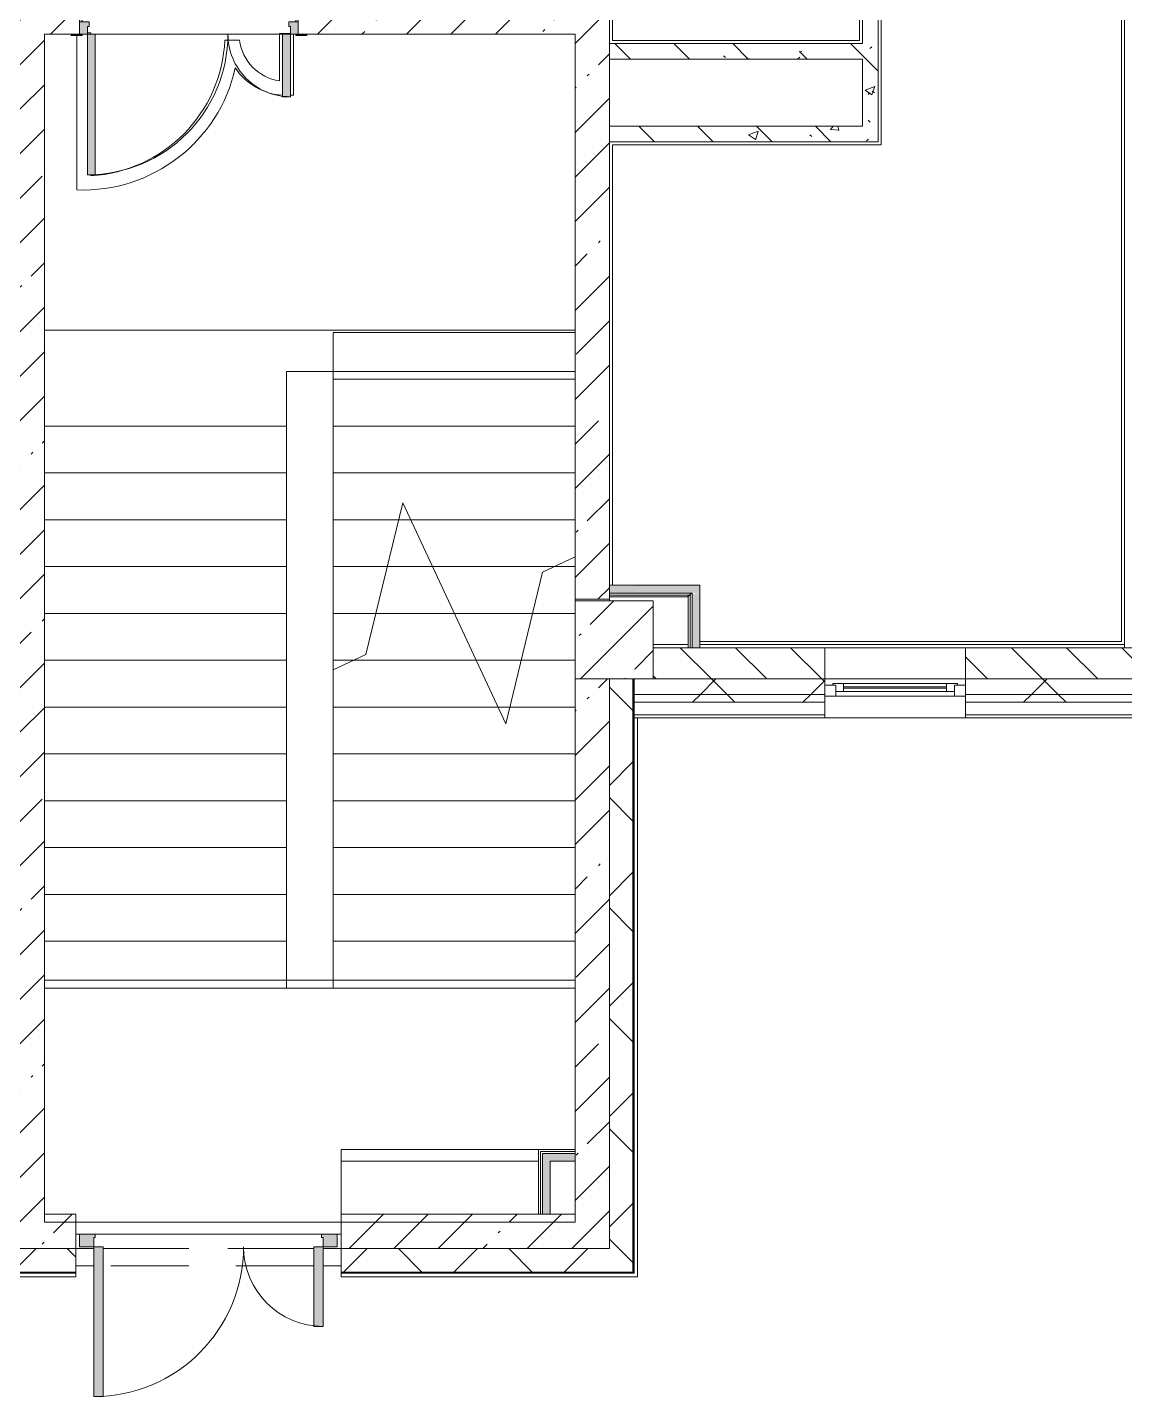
# Model space of a CAD drawing. Header units: millimetres. Extents: x 1311 to 195818, y -8553 to 29000.
# Drawn here: x 140778 to 147809, y -1048 to 7724 of the extents above; entities that cross this region are included whole.
import ezdxf

# ---------------------------------------------------------------- set-up
doc = ezdxf.new("R2010")
doc.units = ezdxf.units.MM
doc.linetypes.add('200_ШТРИХ__ш1_п0_6_', pattern=[800, 500, -300])
for name, color, linetype, lineweight in [('A-DETL-MBND-1', 7, '200_ШТРИХ__ш1_п0_6_', 9), ('A-GLAZ-2', 7, 'Continuous', 5), ('A-WALL', 7, 'Continuous', 9), ('A-WALL-3', 7, 'Continuous', 5), ('I-WALL-4', 7, 'Continuous', 5), ('S-COLS-4', 7, 'Continuous', 5), ('S-STRS-4', 7, 'Continuous', 5), ('S-STRS-MBND-2', 7, 'Continuous', 5)]:
    doc.layers.add(name, color=color, linetype=linetype, lineweight=lineweight)
for name, color, linetype, lineweight, true_color in [('A-DOOR-1', 7, 'Continuous', 5, 0xaaaaaa), ('A-DOOR-2', 7, 'Continuous', 5, 0xe2e2e2), ('A-DOOR-FRAM-1', 7, 'Continuous', 5, 0xe2e2e2), ('A-DOOR-FRAM-2', 7, 'Continuous', 5, 0xaaaaaa), ('A-FLOR-1', 7, 'Continuous', 5, 0xaaaaaa), ('A-WALL-5', 7, 'Continuous', 5, 0x737373), ('I-WALL-3', 7, 'Continuous', 9, 0xe7e7e7), ('I-WALL-6', 7, 'Continuous', 5, 0x787878)]:
    doc.layers.add(name, color=color, linetype=linetype, lineweight=lineweight, true_color=true_color)
pattern_1 = [(45, (68808.4, 0), (-285.1231, 285.1231), []), (45, (69093.5, 0), (-285.1231, 285.1231), [504.031, -100.806, 16.764, -84.042])]
pattern_2 = [(45, (68808.4, 0), (-353.5534, 353.5534), []), (135, (68808.4, 0), (-353.5534, -353.5534), [])]
pattern_3 = [(135, (68808.4, 0), (-377.1708, -377.1708), [533.4, -88.9, 17.78, -88.9]), (135, (68808.4, 376.94), (-377.1708, -377.1708), []), (50, (68808.4, 0), (637.6445, -55.7866), [66.675, -733.425]), (355, (68808.4, 0), (-123.3494, 668.699), [53.34, -586.74]), (100.451, (68861.5, -4.65), (514.299, 612.908), [56.665, -623.315]), (46.184, (68808.4, 177.8), (948.7764, -147.15), [100.012, -1100.137]), (96.636, (68887.5, 165.5), (830.909, 865.997), [84.998, -934.973]), (351.184, (68808.4, 177.8), (830.918, 865.988), [80.01, -880.11]), (21, (68897.3, 133.35), (530.6506, -357.9283), [66.675, -733.425]), (326, (68897.3, 133.35), (216.308, 644.6585), [53.34, -586.74]), (71.451, (68941.5, 103.5), (746.9596, 286.7243), [56.665, -623.315]), (37.5, (68808.4, 0), (10.8105, 295.9426), [16.764, -562.864, 16.764, -578.866, -588.962]), (37.5, (68808.4, 0), (10.8105, 295.9426), [-1175.258, 16.764, -572.198]), (7.5, (68808.4, 0), (233.8692, 350.6318), [16.764, -322.834, 16.764, -549.529, -224.472]), (7.5, (68808.4, 0), (233.8692, 350.6318), [-905.891, 16.764, -207.708]), (327.5, (68610.14, 0), (474.5678, -20.0513), [16.764, -205.486, 16.764, -676.656, -920.115]), (327.5, (68610.14, 0), (474.5678, -20.0513), [-915.67, 16.764, -903.351]), (317.5, (68521.24, 0), (518.4522, 88.9934), [16.764, -272.161, 16.764, -443.738, -653.415]), (317.5, (68521.24, 0), (518.4522, 88.9934), [-749.427, 16.764, -636.651])]
pattern_4 = [(45, (68808.4, 0), (-530.33, 530.33), []), (135, (68808.4, 0), (-530.33, -530.33), [])]

# ---------------------------------------------------------------- blocks, each defined once
blk = doc.blocks.new('BSC_Колонна _Прямоугольная - 500х500-V91-1_11_1_птичка')
at = {"layer": 'S-COLS-4'}
h = blk.add_hatch(dxfattribs=at)
h.set_pattern_fill('FP_114', color=256, style=0, pattern_type=2)
h.set_pattern_definition([(45, (-75730, -3800), (-285.1231, 285.1231), []), (45, (-75444.88, -3800), (-285.1231, 285.1231), [504.031, -100.806, 16.764, -84.042])])
h.paths.add_polyline_path([(250, -250), (250, 250), (-250, 250), (-250, -250), (120, -250)])
for p, q in [((250, 250), (-250, 250)), ((-250, 250), (-250, -250)), ((250, -250), (250, 250)), ((-250, -250), (250, -250))]:
    blk.add_line(p, q, dxfattribs=at)
blk = doc.blocks.new('110_Дверь_СКБ_2Ст - Д-1_л_Лестничная клетка EIS60 2-32142534-1_11_1_птичка')
at = {"layer": 'A-DOOR-2'}
for points in [[(639.9, 1010), (612.5, 1010), (612.5, 110), (662.5, 110), (662.5, 1010), (640.5, 1010)], [(-637.5, 510), (-637.5, 110), (-587.5, 110), (-587.5, 510)], [(712.5, 30), (697.5, 30), (699.6, -110), (712.5, -110)]]:
    blk.add_hatch(color=256, dxfattribs=at).paths.add_polyline_path(points)
h = blk.add_hatch(color=256, dxfattribs=at)
h.paths.add_polyline_path([(662.5, 110), (662.5, 60), (652.5, 60), (652.5, 30), (712.5, 32.6), (712.5, 110)])
h.paths.add_polyline_path([(-637.5, 110), (-687.5, 110), (-687.2, 30), (-627.5, 35.6), (-627.5, 60), (-637.5, 60), (-637.5, 104.8)])
at = {"layer": 'A-DOOR-FRAM-1'}
for points in [[(-695.5, 118), (-742.5, 118), (-742.5, 110), (-672.5, 110), (-672.5, 118), (-687.5, 118)], [(729.9, 118), (697.5, 118), (697.5, 110), (767.5, 110), (767.5, 118)], [(-672.5, 30), (-687.5, 30), (-687.4, -110), (-672.5, -110), (-672.5, -21.5)], [(-742.3, -110), (-742.5, -110.2), (-742.5, -118), (-672.5, -118), (-674.5, -110), (-687.5, -110)], [(767.5, -110), (697.5, -110), (698.9, -118), (767.5, -118)]]:
    blk.add_hatch(color=256, dxfattribs=at).paths.add_polyline_path(points)
at = {"layer": 'A-DOOR-1'}
for p, q in [((662.5, 1010), (612.5, 1010)), ((612.5, 1010), (612.5, 110)), ((662.5, 110), (662.5, 1010)), ((-637.5, 510), (-637.5, 110)), ((-587.5, 510), (-637.5, 510)), ((-587.5, 110), (-587.5, 510)), ((-637.5, 110), (-587.5, 110)), ((612.5, 110), (662.5, 110))]:
    blk.add_line(p, q, dxfattribs=at)
for centre, radius, start, end in [((662.5, 110), 900, 90, 180), ((-637.5, 110), 400, 360, 90)]:
    blk.add_arc(centre, radius, start, end, dxfattribs=at)
at = {"layer": 'A-DOOR-FRAM-2'}
for p, q in [((-672.5, 118), (-742.5, 118)), ((-742.5, 118), (-742.5, 110)), ((-742.5, 110), (-672.5, 110)), ((-637.5, 110), (-687.5, 110)), ((-687.5, 110), (-687.5, 30)), ((-672.5, 110), (-672.5, 118)), ((-637.5, 60), (-637.5, 110)), ((662.5, 110), (662.5, 60)), ((712.5, 110), (662.5, 110)), ((767.5, 118), (697.5, 118)), ((697.5, 118), (697.5, 110)), ((697.5, 110), (767.5, 110)), ((712.5, 30), (712.5, 110)), ((767.5, 110), (767.5, 118)), ((-687.5, 30), (-627.5, 30)), ((-672.5, 30), (-687.5, 30)), ((-687.5, 30), (-687.5, -110)), ((-672.5, -110), (-672.5, 30)), ((-627.5, 60), (-637.5, 60)), ((-627.5, 30), (-627.5, 60)), ((662.5, 60), (652.5, 60)), ((652.5, 60), (652.5, 30)), ((652.5, 30), (712.5, 30)), ((712.5, 30), (697.5, 30)), ((697.5, 30), (697.5, -110)), ((712.5, -110), (712.5, 30)), ((-672.5, -110), (-742.5, -110)), ((-742.5, -110), (-742.5, -118)), ((-742.5, -118), (-672.5, -118)), ((-687.5, -110), (-672.5, -110)), ((-672.5, -118), (-672.5, -110)), ((697.5, -110), (712.5, -110)), ((767.5, -110), (697.5, -110)), ((697.5, -110), (697.5, -118)), ((697.5, -118), (767.5, -118)), ((767.5, -118), (767.5, -110))]:
    blk.add_line(p, q, dxfattribs=at)
blk = doc.blocks.new('120_Окно_СКБ_1Ст - 120_Окно_СКБ_1Ст 900х2500_h_-19906774-1_11_1_птичка')
at = {"layer": 'A-GLAZ-2'}
for p, q in [((-450, -75), (-450, -5)), ((-450, -5), (-380, -5)), ((450, -5), (-450, -5)), ((-380, -75), (-450, -75)), ((-450, -75), (-400, -75)), ((-380, -75), (-400, -75)), ((-400, -75), (-400, -85)), ((-400, -85), (400, -85)), ((400, -85), (-400, -85)), ((-380, -5), (-380, -75)), ((380, -35), (-380, -35)), ((-380, -35), (-380, -75)), ((-330, -85), (-330, -35)), ((-330, -55), (330, -55)), ((330, -65), (-330, -65)), ((330, -85), (330, -35)), ((380, -75), (380, -5)), ((380, -5), (450, -5)), ((380, -75), (380, -35)), ((450, -75), (380, -75)), ((400, -75), (380, -75)), ((400, -75), (450, -75)), ((400, -85), (400, -75)), ((450, -5), (450, -75))]:
    blk.add_line(p, q, dxfattribs=at)
blk = doc.blocks.new('110_Дверь_СКБ_2Ст_Наружная - ДН-1_л__ Двухстворчатая 1350 х3200 _ЛК_ в свету с верхним остеклением 2-22448815-1_11_1_птичка')
at = {"layer": 'A-DOOR-2'}
for points in [[(694.5, -91), (754.5, -91), (754.5, 869), (694.5, 869), (694.5, -78.7)], [(-715.5, -91), (-655.5, -91), (-655.5, 419), (-715.5, 419), (-715.5, -78.7)]]:
    blk.add_hatch(color=256, dxfattribs=at).paths.add_polyline_path(points)
h = blk.add_hatch(color=256, dxfattribs=at)
h.paths.add_polyline_path([(754.5, -171), (844.5, -171), (844.5, -91), (754.5, -91), (754.5, -151), (744.5, -151), (744.5, -171)])
h.paths.add_polyline_path([(-805.5, -171), (-705.5, -171), (-705.5, -151), (-715.5, -151), (-715.5, -91), (-805.5, -91)])
at = {"layer": 'A-DOOR-1'}
for p, q in [((754.5, 869), (694.5, 869)), ((694.5, 869), (694.5, -91)), ((754.5, -91), (754.5, 869)), ((-715.5, 419), (-715.5, -91)), ((-655.5, 419), (-715.5, 419)), ((-655.5, -91), (-655.5, 419)), ((-715.5, -91), (-655.5, -91)), ((694.5, -91), (754.5, -91))]:
    blk.add_line(p, q, dxfattribs=at)
for centre, radius, start, end in [((754.5, -91), 960, 90, 180), ((-715.5, -91), 510, 0, 90)]:
    blk.add_arc(centre, radius, start, end, dxfattribs=at)
at = {"layer": 'A-DOOR-FRAM-2'}
for p, q in [((-715.5, -91), (-805.5, -91)), ((-805.5, -91), (-805.5, -171)), ((-805.5, -171), (-705.5, -171)), ((-715.5, -151), (-715.5, -91)), ((-705.5, -151), (-715.5, -151)), ((-705.5, -171), (-705.5, -151)), ((754.5, -151), (744.5, -151)), ((744.5, -151), (744.5, -171)), ((744.5, -171), (844.5, -171)), ((754.5, -91), (754.5, -151)), ((844.5, -91), (754.5, -91)), ((844.5, -171), (844.5, -91))]:
    blk.add_line(p, q, dxfattribs=at)
blk = doc.blocks.new('Зашивка приборов отопления5 - Зашивка приборов отопления-33272456-1_11_1_птичка')
at = {"layer": 'A-WALL-3'}
for p, q in [((75245, 535), (73980, 535)), ((73980, 535), (73980, 460)), ((75245, 460), (73980, 460)), ((73980, 460), (73980, 120)), ((73980, 460), (75245, 460))]:
    blk.add_line(p, q, dxfattribs=at)

msp = doc.modelspace()

# ---------------------------------------------------------------- hatches: boundary and pattern name
at = {"layer": 'A-WALL-3'}
h = msp.add_hatch(dxfattribs=at)
h.set_pattern_fill('FP_102', color=256, style=0, pattern_type=2)
h.set_pattern_definition([(135, (68808.4, 0), (-176.7767, -176.7767), [])])
h.paths.add_polyline_path([(145888.4, 3550), (145888.4, 3750), (144788.4, 3750), (144788.4, 3550), (145054.3, 3550)])
h.paths.add_polyline_path([(147839.2, 3550), (147988.9, 3550), (147988.9, 3750), (146788.4, 3750), (146788.4, 3550), (147808.9, 3550)])
h.paths.add_polyline_path([(152908.4, 3550), (153008.4, 3550), (153008.4, 3750), (152908.4, 3750), (152908.4, 3554.3)])
h.paths.add_polyline_path([(148888.9, 3550), (149158.4, 3550), (149158.4, 3750), (148888.9, 3750), (148888.9, 3727.7)])
h.paths.add_polyline_path([(149658.4, 3550), (150808.4, 3550), (150808.4, 3750), (149658.4, 3750), (149658.4, 3643.3)])
h = msp.add_hatch(dxfattribs=at)
h.set_pattern_fill('FP_120', color=256, style=0, pattern_type=2)
h.set_pattern_definition(pattern_2)
h.paths.add_polyline_path([(144508.4, -250), (144658.4, -250), (144658.4, 3550), (144508.4, 3550), (144508.4, -210)])
h = msp.add_hatch(dxfattribs=at)
h.set_pattern_fill('FP_120', color=256, style=0, pattern_type=2)
h.set_pattern_definition(pattern_2)
h.paths.add_polyline_path([(153505.9, 3450), (153608.4, 3450), (153608.4, 3550), (152908.4, 3550), (152908.4, 3450), (153409, 3450)])
h.paths.add_polyline_path([(145426.6, 3450), (145888.4, 3455.7), (145888.4, 3550), (144666.4, 3546.3), (144666.4, 3450), (145054.3, 3450)])
h.paths.add_polyline_path([(146788.4, 3450), (147988.9, 3450), (147988.9, 3550), (146788.4, 3550), (146788.4, 3466.9)])
h.paths.add_polyline_path([(149695.8, 3450), (150808.4, 3450), (150808.4, 3550), (148888.9, 3550), (148888.9, 3450)])
h = msp.add_hatch(dxfattribs=at)
h.set_pattern_fill('FP_120', color=256, style=0, pattern_type=2)
h.set_pattern_definition(pattern_2)
h.paths.add_polyline_path([(153655.3, 3400), (153658.4, 3400), (153656.4, 3450), (152908.4, 3450), (152908.4, 3400), (153618.4, 3400)])
h.paths.add_polyline_path([(145054.3, 3400), (145888.4, 3400), (145888.4, 3450), (144666.4, 3450), (144666.4, 3400), (144688.4, 3400)])
h.paths.add_polyline_path([(149695.8, 3400), (150808.4, 3400), (150808.4, 3450), (148888.9, 3450), (148888.9, 3400)])
h.paths.add_polyline_path([(146788.4, 3400), (147988.9, 3400), (147988.9, 3450), (146788.4, 3450), (146788.4, 3440)])
h = msp.add_hatch(dxfattribs=at)
h.set_pattern_fill('FP_120', color=256, style=0, pattern_type=2)
h.set_pattern_definition(pattern_2)
h.paths.add_polyline_path([(144502.2, -250), (144508.4, -250), (144508.4, -100), (142788.4, -100), (142788.4, -250), (144500.4, -250)])
h.paths.add_polyline_path([(135868.4, -250), (139468.4, -250), (139468.4, -100), (135868.4, -100), (135868.4, -113)])
h.paths.add_polyline_path([(140368.4, -250), (141088.4, -250), (141088.4, -100), (140368.4, -101.8), (140368.4, -118)])
h.paths.add_polyline_path([(132518.4, -250), (133068.4, -250), (133068.4, -100), (132518.4, -100), (132518.4, -121.3)])
h.paths.add_polyline_path([(130201.7, -250), (130418.4, -250), (130418.4, -100), (129718.4, -100), (129718.4, -250)])
h.paths.add_polyline_path([(128818.4, -250), (128818.4, -100), (128068.4, -100), (128068.4, -250)])
h.paths.add_polyline_path([(133968.4, -250), (134968.4, -250), (134968.4, -100), (133968.4, -100), (133968.4, -118)])
h.paths.add_polyline_path([(125968.4, -250), (125968.4, -100), (125218.4, -100), (125218.4, -250), (125560.2, -250)])
h.paths.add_polyline_path([(121847, -250), (122118.4, -250), (122118.4, -100), (120679.9, -100), (120679.9, -250), (120918.7, -250)])
h.paths.add_polyline_path([(112564.1, -250), (113118.4, -250), (113118.4, -100), (111545.9, -100), (111545.9, -250), (111635.8, -250)])
h.paths.add_polyline_path([(116218.4, -250), (116968.4, -250), (116968.4, -100), (116218.4, -100), (116218.4, -161.8)])
h.paths.add_polyline_path([(117868.4, -250), (118579.9, -250), (118579.9, -100), (117868.4, -100), (117868.4, -157.7)])
h.paths.add_polyline_path([(109445.9, -250), (109445.9, -100), (108748.4, -100), (108748.4, -250), (108850.9, -250)])
h.paths.add_polyline_path([(107199.4, -250), (107848.4, -250), (107848.4, -100), (107199.4, -100), (107199.4, -186.7)])
at = {"layer": 'I-WALL-3'}
for points in [[(144508.4, 4100), (145087.8, 4100), (145082.8, 4150), (144508.4, 4145)], [(145087.8, 3750), (145082.8, 4100), (145037.8, 4095.2), (145037.8, 3750), (145054.3, 3750)], [(144128.4, 460), (144288.4, 460), (144288.4, 510), (144078.4, 510), (144078.4, 460), (144126.1, 460)], [(144126.1, 120), (144128.4, 120), (144126.1, 460), (144078.4, 460), (144078.4, 120)]]:
    msp.add_hatch(color=256, dxfattribs=at).paths.add_polyline_path(points)
at = {"layer": 'I-WALL-4'}
h = msp.add_hatch(dxfattribs=at)
h.set_pattern_fill('FP_101', color=256, style=0, pattern_type=2)
h.set_pattern_definition(pattern_1)
h.paths.add_polyline_path([(140668.4, -100), (140888.4, -100), (140888.4, 7900), (140668.4, 7900), (140668.4, -63.2)])
h = msp.add_hatch(dxfattribs=at)
h.set_pattern_fill('FP_101', color=256, style=0, pattern_type=2)
h.set_pattern_definition(pattern_1)
h.paths.add_polyline_path([(140888.4, 7680), (141113.4, 7680), (141113.4, 7900), (140888.4, 7900), (140888.4, 7708.9)])
h.paths.add_polyline_path([(144288.4, 7680), (144508.4, 7680), (144508.4, 7900), (142513.4, 7900), (142513.4, 7680), (144268.4, 7680)])
h = msp.add_hatch(dxfattribs=at)
h.set_pattern_fill('FP_101', color=256, style=0, pattern_type=2)
h.set_pattern_definition(pattern_1)
h.paths.add_polyline_path([(144288.4, 4060), (144508.4, 4060), (144508.4, 7680), (144288.4, 7680), (144288.4, 4095.2)])
h = msp.add_hatch(dxfattribs=at)
h.set_pattern_fill('FP_212', color=256, style=0, pattern_type=2)
h.set_pattern_definition(pattern_4)
h.paths.add_polyline_path([(144590.2, 4087.5), (145037.8, 4087.5), (145037.8, 4100), (144508.4, 4095.2), (144508.4, 4087.5)])
h = msp.add_hatch(dxfattribs=at)
h.set_pattern_fill('FP_212', color=256, style=0, pattern_type=2)
h.set_pattern_definition(pattern_4)
h.paths.add_polyline_path([(145025.3, 4075), (145025.3, 4087.5), (144508.4, 4087.5), (144508.4, 4075), (145012.8, 4075)])
h = msp.add_hatch(dxfattribs=at)
h.set_pattern_fill('FP_101', color=256, style=0, pattern_type=2)
h.set_pattern_definition(pattern_1)
h.paths.add_polyline_path([(144508.4, -100), (144508.4, 3550), (144288.4, 3550), (144288.4, -100)])
h = msp.add_hatch(dxfattribs=at)
h.set_pattern_fill('FP_101', color=256, style=0, pattern_type=2)
h.set_pattern_definition(pattern_1)
h.paths.add_polyline_path([(144126.1, -100), (144288.4, -100), (144288.4, 120), (142788.4, 120), (142788.4, -100), (144053.4, -100)])
h.paths.add_polyline_path([(141088.4, -100), (141088.4, 120), (140888.4, 120), (140888.4, -100)])
at = {"layer": 'I-WALL-6'}
h = msp.add_hatch(dxfattribs=at)
h.set_pattern_fill('FP_131', color=256, style=0, pattern_type=2)
h.set_pattern_definition(pattern_3)
h.paths.add_polyline_path([(146229.3, 7090.6), (146229.3, 9100), (146129.3, 9100), (146129.3, 7090.6)])
h = msp.add_hatch(dxfattribs=at)
h.set_pattern_fill('FP_131', color=256, style=0, pattern_type=2)
h.set_pattern_definition(pattern_3)
h.paths.add_polyline_path([(144804.8, 7520.6), (146129.3, 7520.6), (146129.3, 7620.6), (144508.4, 7620.6), (144508.4, 7520.6), (144528.4, 7520.6)])
h = msp.add_hatch(dxfattribs=at)
h.set_pattern_fill('FP_131', color=256, style=0, pattern_type=2)
h.set_pattern_definition(pattern_3)
h.paths.add_polyline_path([(144508.4, 6990.6), (146229.3, 6990.6), (146229.3, 7090.6), (144508.4, 7090.6)])

# ---------------------------------------------------------------- linework, layer by layer
at = {"layer": 'A-DETL-MBND-1'}
for p, q in [((141088.4, -100), (141203.4, -100)), ((141203.4, -100), (141088.4, -100)), ((141263.4, -100), (142613.4, -100)), ((142613.4, -100), (141263.4, -100)), ((142673.4, -100), (142788.4, -100)), ((142788.4, -100), (142673.4, -100)), ((141203.4, -210), (141088.4, -210)), ((142613.4, -210), (141263.4, -210)), ((142788.4, -210), (142673.4, -210))]:
    msp.add_line(p, q, dxfattribs=at)
at = {"layer": 'A-FLOR-1'}
for p, q in [((144528.4, 9080), (144528.4, 7640.6)), ((146109.3, 7640.6), (146109.3, 9080)), ((146249.3, 9080), (146249.3, 6970.6)), ((147788.9, 3790), (147788.9, 9080)), ((141096, 7672), (141096, 6682.9)), ((141186, 7688.2), (141163.4, 7688.2)), ((141186, 7680), (141186, 7688.2)), ((142137.3, 7642.2), (142043.8, 7642.2)), ((142463.4, 7685.2), (142393.6, 7685.2)), ((142393.6, 7685.2), (142393.6, 7381.5)), ((142483.6, 7290.8), (142483.6, 7680)), ((144528.4, 7640.6), (146109.3, 7640.6)), ((146249.3, 6970.6), (144528.4, 6970.6)), ((144528.4, 6970.6), (144528.4, 4150)), ((141186, 6773.6), (141186, 6780)), ((144288.4, 5783.8), (140888.4, 5783.8)), ((144288.4, 4060), (144288.4, 4050)), ((144508.4, 4060), (144508.4, 4050)), ((145087.8, 3790), (147788.9, 3790)), ((140888.4, 1620), (144288.4, 1620)), ((141113.4, -8), (141088.4, -8)), ((142663.4, -8), (141213.4, -8)), ((142788.4, -8), (142763.4, -8))]:
    msp.add_line(p, q, dxfattribs=at)
for centre, radius, start, end in [((141134.6, 7682.2), 910, 273.23752, 357.48069), ((142438.6, 7682.2), 304, 187.56084, 261.48743), ((141134.6, 7682.2), 1000, 267.78741, 347.3989), ((142438.6, 7682.2), 394, 213.62195, 266.31806), ((142438.6, 7682.2), 394, 273.6096, 276.55825)]:
    msp.add_arc(centre, radius, start, end, dxfattribs=at)
at = {"layer": 'A-WALL'}
for p, q in [((144508.4, 7620.6), (144508.4, 7520.6)), ((144508.4, 7090.6), (144508.4, 6990.6)), ((144508.4, 4150), (144508.4, 4075)), ((145037.8, 4100), (144508.4, 4100)), ((145025.3, 4087.5), (144508.4, 4087.5)), ((145025.3, 3750), (145025.3, 4087.5)), ((145037.8, 3750), (145037.8, 4100)), ((147808.9, 3750), (147908.9, 3750)), ((144508.4, -100), (144508.4, 3550)), ((144658.4, -250), (144658.4, 3550)), ((144661.4, -253), (144661.4, 3550)), ((144666.4, 3550), (144666.4, 3300)), ((145888.4, 3550), (144788.4, 3550)), ((147988.9, 3550), (146788.4, 3550)), ((144666.4, 3450), (145888.4, 3450)), ((146788.4, 3450), (147988.9, 3450)), ((144666.4, 3400), (145888.4, 3400)), ((146788.4, 3400), (147988.9, 3400)), ((144666.4, 3320), (145888.4, 3320)), ((146788.4, 3320), (147988.9, 3320)), ((144288.4, 460), (144288.4, 535)), ((144065.9, 522.5), (144288.4, 522.5)), ((144065.9, 120), (144065.9, 522.5)), ((144078.4, 510), (144288.4, 510)), ((144078.4, 120), (144078.4, 510)), ((144053.4, 120), (144128.4, 120)), ((141088.4, -100), (140888.4, -100)), ((144288.4, -100), (142788.4, -100)), ((140368.4, -250), (141088.4, -250)), ((140368.4, -253), (141088.4, -253)), ((142788.4, -250), (144658.4, -250)), ((142788.4, -253), (144661.4, -253))]:
    msp.add_line(p, q, dxfattribs=at)
at = {"layer": 'A-WALL-3'}
for p, q in [((147808.9, 3750), (144788.4, 3750)), ((145888.4, 3300), (145888.4, 3750)), ((146788.4, 3750), (146788.4, 3300)), ((144666.4, 3300), (153758.4, 3300)), ((144666.4, -258), (144666.4, 3300)), ((144688.4, 3300), (144688.4, -280)), ((140888.4, -100), (140668.4, -100)), ((141088.4, -280), (141088.4, -100)), ((142788.4, -100), (142788.4, -280)), ((144508.4, -100), (144288.4, -100)), ((133068.4, -258), (141088.4, -258)), ((142788.4, -258), (144666.4, -258)), ((144688.4, -280), (142788.4, -280))]:
    msp.add_line(p, q, dxfattribs=at)
at = {"layer": 'A-WALL-5'}
msp.add_line((141088.4, -280), (68518.4, -280), dxfattribs=at)
at = {"layer": 'I-WALL-4'}
for p, q in [((146129.3, 9100), (146129.3, 7620.6)), ((146229.3, 6990.6), (146229.3, 9100)), ((147808.9, 9100), (147808.9, 3750)), ((144508.4, 7620.6), (144508.4, 7900)), ((140888.4, 120), (140888.4, 7680)), ((140888.4, 7680), (141058.4, 7680)), ((142393.6, 7680), (141213.4, 7680)), ((142568.4, 7680), (144288.4, 7680)), ((144288.4, 7680), (144288.4, 4060)), ((146129.3, 7620.6), (144508.4, 7620.6)), ((144508.4, 7090.6), (144508.4, 7520.6)), ((144508.4, 7520.6), (146129.3, 7520.6)), ((146129.3, 7520.6), (146129.3, 7090.6)), ((146129.3, 7090.6), (144508.4, 7090.6)), ((144508.4, 4150), (144508.4, 6990.6)), ((144508.4, 6990.6), (146229.3, 6990.6)), ((145087.8, 4150), (144508.4, 4150)), ((145087.8, 3750), (145087.8, 4150)), ((144288.4, 4060), (144508.4, 4060)), ((144508.4, 4060), (144508.4, 4075)), ((144508.4, 4075), (145012.8, 4075)), ((145012.8, 4075), (145012.8, 3750)), ((144788.4, 3770), (145012.8, 3770)), ((145012.8, 3750), (145087.8, 3750)), ((145087.8, 3770), (147808.9, 3770)), ((144288.4, 3550), (144288.4, 535)), ((146788.4, 3550), (145888.4, 3550)), ((144288.4, 535), (144053.4, 535)), ((144053.4, 535), (144053.4, 120)), ((144128.4, 460), (144288.4, 460)), ((144128.4, 120), (144128.4, 460)), ((144288.4, 460), (144288.4, 120)), ((141088.4, 120), (140888.4, 120)), ((141088.4, -100), (141088.4, 120)), ((144053.4, 120), (142788.4, 120)), ((142788.4, 120), (142788.4, -100)), ((144288.4, 120), (144128.4, 120)), ((144288.4, -100), (144508.4, -100))]:
    msp.add_line(p, q, dxfattribs=at)
at = {"layer": 'S-STRS-4'}
for p, q in [((144288.4, 5769.7), (142738.4, 5769.7)), ((142738.4, 5769.7), (142738.4, 5469.7)), ((144288.4, 5769.7), (142738.4, 5769.7)), ((142738.4, 5469.7), (142738.4, 5169.7)), ((144288.4, 5469.7), (142738.4, 5469.7)), ((144288.4, 5469.7), (142738.4, 5469.7)), ((142738.4, 5169.7), (142738.4, 4869.7)), ((144288.4, 5169.7), (142738.4, 5169.7)), ((144288.4, 5169.7), (142738.4, 5169.7)), ((142738.4, 4869.7), (142738.4, 4569.7)), ((144288.4, 4869.7), (142738.4, 4869.7)), ((144288.4, 4869.7), (142738.4, 4869.7)), ((142738.4, 4569.7), (142738.4, 4269.7)), ((143157, 4569.7), (142738.4, 4569.7)), ((143157, 4569.7), (142738.4, 4569.7)), ((144288.4, 4569.7), (143233.6, 4569.7)), ((144288.4, 4569.7), (143233.6, 4569.7)), ((142738.4, 4269.7), (142738.4, 3969.7)), ((143084, 4269.7), (142738.4, 4269.7)), ((143084, 4269.7), (142738.4, 4269.7)), ((144156.7, 4269.7), (143373.5, 4269.7)), ((144156.7, 4269.7), (143373.5, 4269.7)), ((142738.4, 3969.7), (142738.4, 3669.7)), ((143011.1, 3969.7), (142738.4, 3969.7)), ((143011.1, 3969.7), (142738.4, 3969.7)), ((144015.6, 3969.7), (143513.4, 3969.7)), ((144015.6, 3969.7), (143513.4, 3969.7)), ((142738.4, 3669.7), (142738.4, 3608.3)), ((142870, 3669.7), (142738.4, 3669.7)), ((142870, 3669.7), (142738.4, 3669.7)), ((143942.7, 3669.7), (143653.3, 3669.7)), ((143942.7, 3669.7), (143653.3, 3669.7)), ((143869.8, 3369.7), (143793.2, 3369.7)), ((143869.8, 3369.7), (143793.2, 3369.7))]:
    msp.add_line(p, q, dxfattribs=at)
at = {"layer": 'S-STRS-MBND-2'}
for p, q in [((140888.4, 7680), (140888.4, 5169.7)), ((144288.4, 7680), (140888.4, 7680)), ((144288.4, 5520), (144288.4, 7680)), ((142438.4, 5520), (144288.4, 5520)), ((142438.4, 5169.7), (142438.4, 5520)), ((140888.4, 5169.7), (142438.4, 5169.7)), ((140888.4, 1569.7), (140888.4, 5169.7)), ((140888.4, 5169.7), (142438.4, 5169.7)), ((142438.4, 1569.7), (142438.4, 5169.7)), ((140888.4, 4869.7), (142438.4, 4869.7)), ((140888.4, 4869.7), (142438.4, 4869.7)), ((142946.9, 3705.6), (143183.2, 4677.8)), ((143183.2, 4677.8), (143843.6, 3261.7)), ((140888.4, 4569.7), (142438.4, 4569.7)), ((140888.4, 4569.7), (142438.4, 4569.7)), ((143233.6, 4569.7), (143157, 4569.7)), ((143233.6, 4569.7), (143157, 4569.7)), ((144079.8, 4233.8), (144288.4, 4331.1)), ((140888.4, 4269.7), (142438.4, 4269.7)), ((140888.4, 4269.7), (142438.4, 4269.7)), ((143373.5, 4269.7), (143084, 4269.7)), ((143373.5, 4269.7), (143084, 4269.7)), ((143843.6, 3261.7), (144079.8, 4233.8)), ((144288.4, 4269.7), (144156.7, 4269.7)), ((144288.4, 4269.7), (144156.7, 4269.7)), ((144288.4, 4060), (144288.4, 4050)), ((140888.4, 3969.7), (142438.4, 3969.7)), ((140888.4, 3969.7), (142438.4, 3969.7)), ((143513.4, 3969.7), (143011.1, 3969.7)), ((143513.4, 3969.7), (143011.1, 3969.7)), ((144288.4, 3969.7), (144015.6, 3969.7)), ((144288.4, 3969.7), (144015.6, 3969.7)), ((142738.4, 3608.3), (142946.9, 3705.6)), ((140888.4, 3669.7), (142438.4, 3669.7)), ((140888.4, 3669.7), (142438.4, 3669.7)), ((142738.4, 3608.3), (142738.4, 1569.7)), ((143653.3, 3669.7), (142870, 3669.7)), ((143653.3, 3669.7), (142870, 3669.7)), ((144288.4, 3669.7), (143942.7, 3669.7)), ((144288.4, 3669.7), (143942.7, 3669.7)), ((144288.4, 3550), (144288.4, 1569.7)), ((140888.4, 3369.7), (142438.4, 3369.7)), ((140888.4, 3369.7), (142438.4, 3369.7)), ((143793.2, 3369.7), (142738.4, 3369.7)), ((143793.2, 3369.7), (142738.4, 3369.7)), ((144288.4, 3369.7), (143869.8, 3369.7)), ((144288.4, 3369.7), (143869.8, 3369.7)), ((140888.4, 3069.7), (142438.4, 3069.7)), ((140888.4, 3069.7), (142438.4, 3069.7)), ((144288.4, 3069.7), (142738.4, 3069.7)), ((144288.4, 3069.7), (142738.4, 3069.7)), ((140888.4, 2769.7), (142438.4, 2769.7)), ((140888.4, 2769.7), (142438.4, 2769.7)), ((144288.4, 2769.7), (142738.4, 2769.7)), ((144288.4, 2769.7), (142738.4, 2769.7)), ((140888.4, 2469.7), (142438.4, 2469.7)), ((140888.4, 2469.7), (142438.4, 2469.7)), ((144288.4, 2469.7), (142738.4, 2469.7)), ((144288.4, 2469.7), (142738.4, 2469.7)), ((140888.4, 2169.7), (142438.4, 2169.7)), ((140888.4, 2169.7), (142438.4, 2169.7)), ((144288.4, 2169.7), (142738.4, 2169.7)), ((144288.4, 2169.7), (142738.4, 2169.7)), ((140888.4, 1869.7), (142438.4, 1869.7)), ((140888.4, 1869.7), (142438.4, 1869.7)), ((144288.4, 1869.7), (142738.4, 1869.7)), ((144288.4, 1869.7), (142738.4, 1869.7)), ((140888.4, 1569.7), (140888.4, 69.7)), ((140888.4, 1569.7), (142438.4, 1569.7)), ((140888.4, 1569.7), (142438.4, 1569.7)), ((142738.4, 1569.7), (142438.4, 1569.7)), ((144288.4, 1569.7), (142738.4, 1569.7)), ((144288.4, 1569.7), (142738.4, 1569.7)), ((144288.4, 69.7), (144288.4, 1569.7)), ((140888.4, 69.7), (144288.4, 69.7))]:
    msp.add_line(p, q, dxfattribs=at)

# ---------------------------------------------------------------- block references
at = {"layer": 'A-DOOR-1', "rotation": 180}
for name, p in [('110_Дверь_СКБ_2Ст - Д-1_л_Лестничная клетка EIS60 2-32142534-1_11_1_птичка', (141825.9, 7790)), ('110_Дверь_СКБ_2Ст_Наружная - ДН-1_л__ Двухстворчатая 1350 х3200 _ЛК_ в свету с верхним остеклением 2-22448815-1_11_1_птичка', (141957.9, -179))]:
    msp.add_blockref(name, p, dxfattribs=at)
at = {"layer": 'A-GLAZ-2', "rotation": 180}
msp.add_blockref('120_Окно_СКБ_1Ст - 120_Окно_СКБ_1Ст 900х2500_h_-19906774-1_11_1_птичка', (146338.4, 3435), dxfattribs=at)
at = {"layer": 'A-WALL-3'}
msp.add_blockref('Зашивка приборов отопления5 - Зашивка приборов отопления-33272456-1_11_1_птичка', (68808.4, 0), dxfattribs=at)
at = {"layer": 'S-COLS-4'}
msp.add_blockref('BSC_Колонна _Прямоугольная - 500х500-V91-1_11_1_птичка', (144538.4, 3800), dxfattribs=at)

doc.saveas('drawing.dxf')
